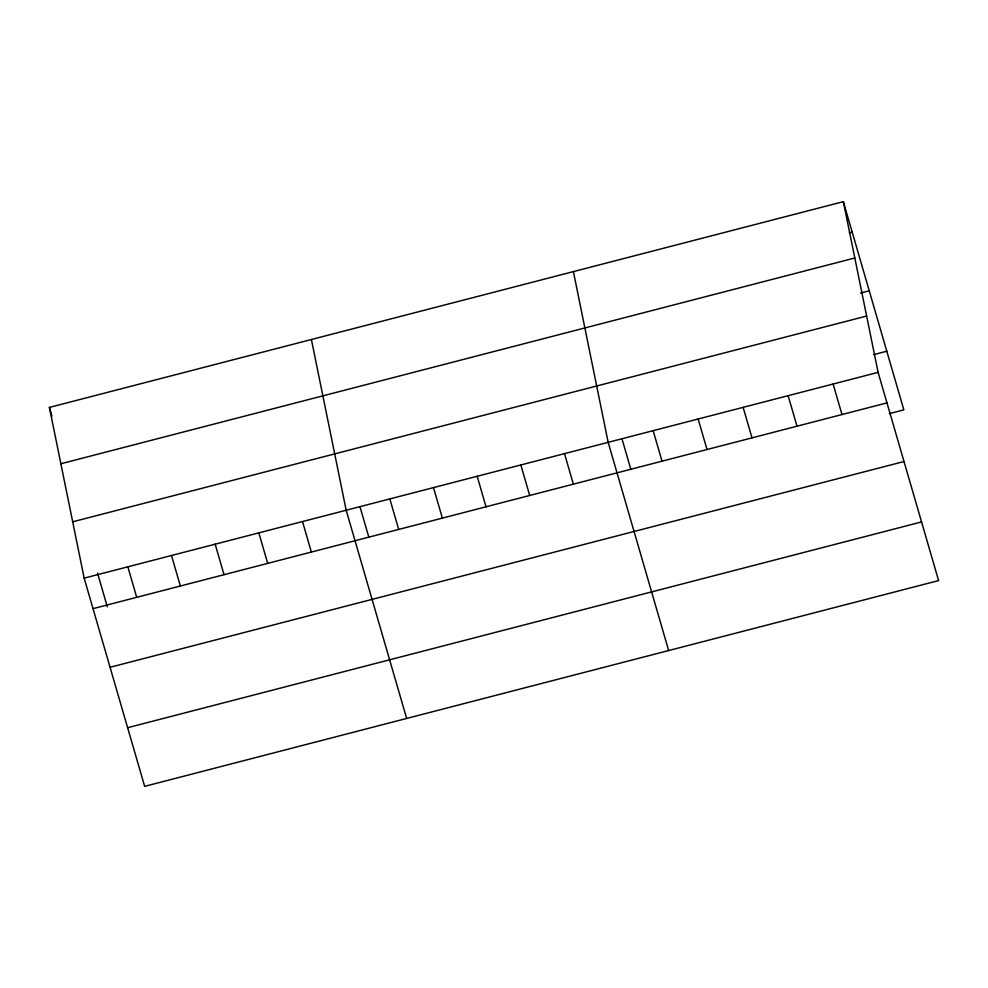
<?xml version="1.0" encoding="UTF-8"?>
<svg xmlns="http://www.w3.org/2000/svg" width="988" height="988" viewBox="0 0 988 988"><rect width="100%" height="100%" fill="white"/><g stroke="black" fill="none" stroke-linecap="round" stroke-linejoin="round"><path stroke-width="1.48" d="M843.344 201.651L878.11 372.365L938.6 580.586L144.656 786.349L84.165 578.141L49.4 407.414L843.344 201.651L903.835 409.859L889.324 413.626M849.297 232.909L852.199 232.155M60.873 463.755L854.818 257.992M860.536 293.053L869.242 290.805M72.692 521.8L866.637 316.037M873.738 354.606L886.792 351.222M84.165 578.141L878.11 372.365M93.033 608.645L886.977 402.882M110.063 667.283L904.008 461.52M127.625 727.711L921.557 521.936M833.119 384.023L841.986 414.54M788.128 395.694L796.995 426.199M743.137 407.352L752.004 437.857M698.145 419.011L707.013 449.515M653.154 430.669L662.022 461.174M621.971 438.771L630.912 469.559M668.654 650.549L608.163 442.328L573.398 271.614M564.506 453.653L573.361 484.157M520.837 464.965L529.692 495.47M477.167 476.278L486.034 506.795M433.497 487.603L442.365 518.107M389.828 498.915L398.695 529.42M359.965 506.683L368.907 537.46M406.661 718.449L346.171 510.228L311.405 339.514M302.501 521.553L311.368 552.057M258.831 532.865L267.699 563.37M215.162 544.178L224.029 574.695M171.504 555.503L180.359 586.008M127.835 566.816L136.702 597.32M49.4 407.414L51.932 416.133M97.54 573.114L107.334 606.83"/></g></svg>
